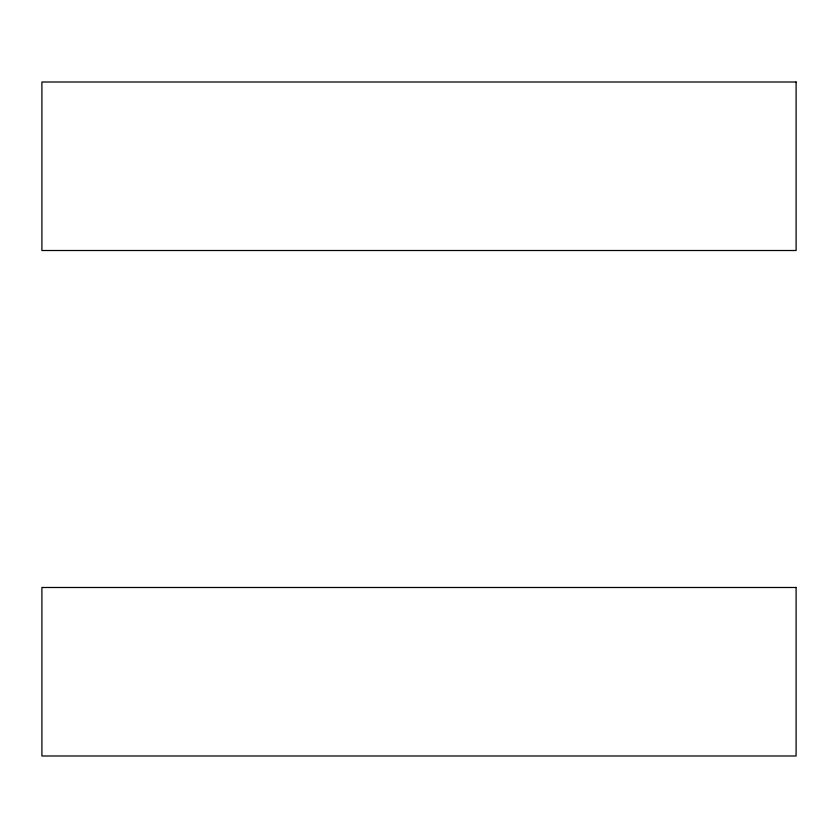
<?xml version="1.0" encoding="UTF-8"?>
<svg xmlns="http://www.w3.org/2000/svg" width="838" height="838" viewBox="0 0 838 838"><rect width="100%" height="100%" fill="white"/><g stroke="black" fill="none" stroke-linecap="round" stroke-linejoin="round"><path stroke-width="1.26" d="M796.1 82.009L41.9 82.009L41.9 250.51L796.1 250.51L796.1 82.009M796.1 587.49L41.9 587.49L41.9 755.991L796.1 755.991L796.1 587.49"/></g></svg>
